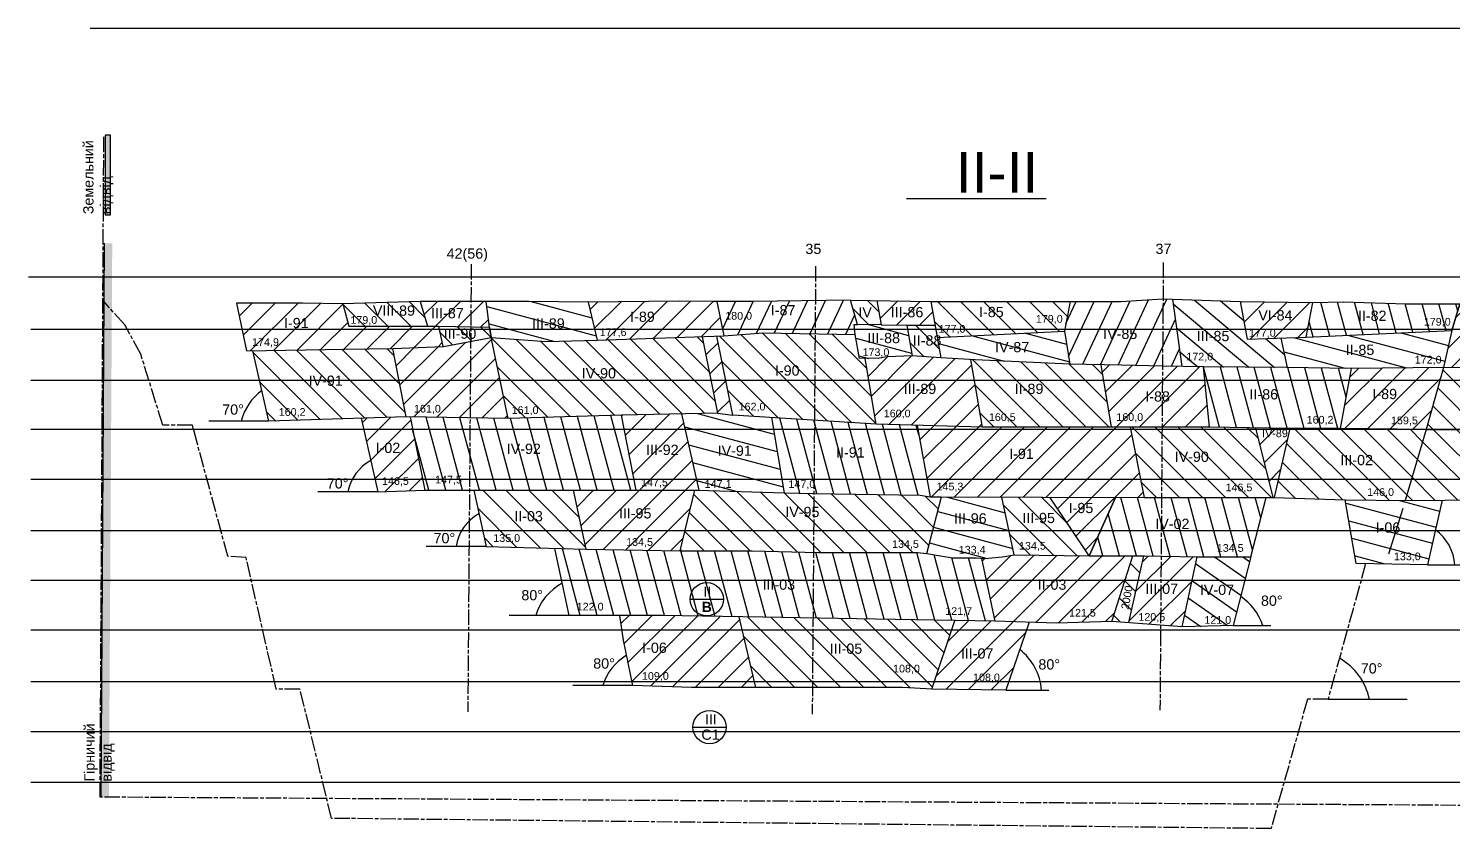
# Model space of a CAD drawing. Header units: millimetres. Extents: x 2676 to 4143, y 514 to 1947.
# Drawn here: x 3097 to 3654, y 1206 to 1518 of the extents above; entities that cross this region are included whole.
import ezdxf

# ---------------------------------------------------------------- set-up
doc = ezdxf.new("R2010")
doc.units = ezdxf.units.MM
doc.header["$LTSCALE"] = 0.5
doc.linetypes.add('ACAD_ISO08W100', pattern=[36, 24, -3, 6, -3])
doc.layers.add('горный отвод', color=7, linetype='Continuous')
doc.styles.get("Standard").update_dxf_attribs({"font": 'arial.ttf'})
pattern_1 = [(45, (-3797.864, -1736.868), (-4.490128, 4.490128), [])]
pattern_2 = [(135, (-3797.864, -1736.868), (-4.490128, -4.490128), [])]
pattern_3 = [(165, (-3797.864, -1736.868), (-1.643501, -6.133629), [])]
pattern_4 = [(65, (-3797.864, -1736.868), (-5.7550544, 2.683626), [])]
pattern_5 = [(105, (-3797.864, -1736.868), (-6.133629, -1.643501), [])]

msp = doc.modelspace()

# ---------------------------------------------------------------- hatches: boundary and pattern name
at = {"layer": 'горный отвод', "ltscale": 0.5}
h = msp.add_hatch(color=2, dxfattribs=at)
h.dxf.hatch_style = 1
h.paths.add_polyline_path([(3127.38, 1445.67), (3129.51, 1445.67), (3129.51, 1476.75), (3127.38, 1476.75)])
h = msp.add_hatch(color=1, dxfattribs=at)
h.dxf.hatch_style = 1
h.paths.add_polyline_path([(3130.14, 1434.59), (3126.93, 1434.59), (3126.8, 1411.82), (3129.98, 1408.27)])
h = msp.add_hatch(color=1, dxfattribs=at)
h.dxf.hatch_style = 1
h.paths.add_polyline_path([(3125.62, 1218.1), (3128.83, 1218.08), (3129.98, 1408.27), (3126.8, 1411.82)])
h = msp.add_hatch(dxfattribs=at)
h.set_pattern_fill('ANSI31', color=256, scale=2)
h.set_pattern_definition(pattern_1)
h.paths.add_polyline_path([(3221.04, 1393.16), (3239.76, 1393.48), (3259.27, 1394.16), (3257.59, 1402.1), (3222.53, 1402.1), (3220.29, 1410.84), (3204.46, 1411.21), (3191.73, 1411.21), (3178.63, 1411.2), (3182.55, 1392.5)])
h = msp.add_hatch(dxfattribs=at)
h.set_pattern_fill('ANSI31', color=256, scale=2, angle=90)
h.set_pattern_definition(pattern_2)
h.paths.add_polyline_path([(3220.29, 1410.84), (3222.53, 1402.1), (3253.26, 1402.1), (3250.39, 1411.76)])
h = msp.add_hatch(dxfattribs=at)
h.set_pattern_fill('ANSI31', color=256, scale=2)
h.set_pattern_definition(pattern_1)
h.paths.add_polyline_path([(3270.28, 1411.76), (3250.39, 1411.76), (3253.26, 1402.1), (3257.59, 1402.1), (3270.2, 1401.91)])
h.paths.add_polyline_path([(3276.27, 1411.76), (3270.28, 1411.76), (3270.2, 1401.91), (3277.53, 1401.81)])
h = msp.add_hatch(dxfattribs=at)
h.set_pattern_fill('ANSI31', color=256, scale=2, angle=120)
h.set_pattern_definition(pattern_3)
h.paths.add_polyline_path([(3292.89, 1411.76), (3276.27, 1411.76), (3277.53, 1401.81), (3278.16, 1397.7), (3299.82, 1396.18), (3319.55, 1396.75), (3316.09, 1411.56)])
h.paths.add_polyline_path([(3292.68, 1399.02), (3307.41, 1399.02), (3307.41, 1407.26), (3292.68, 1407.26)], flags=24)
h = msp.add_hatch(dxfattribs=at)
h.set_pattern_fill('ANSI31', color=256, scale=2)
h.set_pattern_definition(pattern_1)
h.paths.add_polyline_path([(3316.09, 1411.56), (3319.55, 1396.75), (3369.16, 1398.32), (3366.35, 1411.74), (3365.22, 1411.74), (3351.63, 1411.99)])
h.paths.add_polyline_path([(3330.98, 1401.65), (3342.6, 1401.65), (3342.6, 1409.89), (3330.98, 1409.89)], flags=24)
h = msp.add_hatch(dxfattribs=at)
h.set_pattern_fill('ANSI31', color=256, scale=2, angle=20)
h.set_pattern_definition(pattern_4)
h.paths.add_polyline_path([(3384.5, 1399.61), (3404.77, 1399.22), (3404.87, 1412.1), (3380.5, 1411.74), (3366.35, 1411.74), (3369.16, 1398.32)])
h.paths.add_polyline_path([(3404.77, 1399.22), (3420.46, 1398.93), (3419.99, 1402.84), (3421.29, 1402.84), (3418.63, 1412.3), (3404.87, 1412.1)])
h.paths.add_polyline_path([(3385.94, 1404.19), (3397.57, 1404.19), (3397.57, 1412.44), (3385.94, 1412.44)], flags=9)
h = msp.add_hatch(dxfattribs=at)
h.set_pattern_fill('ANSI31', color=256, scale=2, angle=90)
h.set_pattern_definition(pattern_2)
h.paths.add_polyline_path([(3428.89, 1412.14), (3418.63, 1412.3), (3421.29, 1402.84), (3430.59, 1402.64)])
h = msp.add_hatch(dxfattribs=at)
h.set_pattern_fill('ANSI31', color=256, scale=2)
h.set_pattern_definition(pattern_1)
h.paths.add_polyline_path([(3451.69, 1402.41), (3450.04, 1411.82), (3428.89, 1412.14), (3430.59, 1402.64)])
h = msp.add_hatch(dxfattribs=at)
h.set_pattern_fill('ANSI31', color=256, scale=2, angle=90)
h.set_pattern_definition(pattern_2)
h.paths.add_polyline_path([(3502.17, 1400.23), (3504.4, 1411.82), (3484.12, 1411.82), (3450.04, 1411.82), (3452.52, 1397.71)])
h = msp.add_hatch(dxfattribs=at)
h.set_pattern_fill('ANSI31', color=256, scale=2, angle=20)
h.set_pattern_definition(pattern_4)
h.paths.add_polyline_path([(3540.71, 1412.8), (3540.66, 1412.8), (3524.23, 1411.82), (3504.4, 1411.82), (3502.17, 1400.23), (3504.25, 1387.37), (3524.41, 1386.92), (3540.51, 1386.58)])
h.paths.add_polyline_path([(3544.47, 1412.67), (3540.71, 1412.8), (3540.51, 1386.58), (3548.1, 1386.43)])
h = msp.add_hatch(dxfattribs=at)
h.set_pattern_fill('ANSI31', color=256, scale=2, angle=95)
h.set_pattern_definition([(140, (-3797.864, -1736.868), (-4.0817013, -4.864382), [])])
h.paths.add_polyline_path([(3573.58, 1397.05), (3570.89, 1411.78), (3544.47, 1412.67), (3548.1, 1386.43), (3556.53, 1386.25), (3589.01, 1385.96), (3589.24, 1385.96), (3586.72, 1397.51)])
h.paths.add_polyline_path([(3552.39, 1394.1), (3567.12, 1394.1), (3567.12, 1402.34), (3552.39, 1402.34)], flags=24)
h = msp.add_hatch(dxfattribs=at)
h.set_pattern_fill('ANSI31', color=256, scale=2)
h.set_pattern_definition(pattern_1)
h.paths.add_polyline_path([(3596.68, 1397.86), (3599.29, 1411.39), (3570.89, 1411.78), (3573.58, 1397.05)])
h = msp.add_hatch(dxfattribs=at)
h.set_pattern_fill('ANSI31', color=256, scale=2, angle=60)
h.set_pattern_definition(pattern_5)
h.paths.add_polyline_path([(3611.06, 1411.62), (3599.29, 1411.39), (3596.68, 1397.86), (3653.53, 1400.51), (3656.72, 1410.91), (3635.72, 1410.91)])
h = msp.add_hatch(dxfattribs=at)
h.set_pattern_fill('ANSI31', color=256, scale=2)
h.set_pattern_definition(pattern_1)
h.paths.add_polyline_path([(3663.68, 1410.91), (3656.72, 1410.91), (3653.53, 1400.51), (3650.26, 1385.98), (3663.74, 1385.85)])
h.paths.add_polyline_path([(3684.87, 1410.91), (3663.68, 1410.91), (3663.74, 1385.85), (3684.87, 1385.66)])
h = msp.add_hatch(dxfattribs=at)
h.set_pattern_fill('ANSI31', color=256, scale=2, angle=120)
h.set_pattern_definition(pattern_3)
h.paths.add_polyline_path([(3421.29, 1402.84), (3419.99, 1402.84), (3420.46, 1398.93), (3422.07, 1389.48), (3429.92, 1389.63), (3432.98, 1390.13), (3442.64, 1390.53), (3440.55, 1402.53), (3430.59, 1402.64)])
h = msp.add_hatch(dxfattribs=at)
h.set_pattern_fill('ANSI31', color=256, scale=2, angle=90)
h.set_pattern_definition(pattern_2)
h.paths.add_polyline_path([(3451.69, 1402.41), (3440.55, 1402.53), (3442.64, 1390.53), (3453.91, 1389.85)])
h = msp.add_hatch(dxfattribs=at)
h.set_pattern_fill('ANSI31', color=256, scale=2)
h.set_pattern_definition(pattern_1)
h.paths.add_polyline_path([(3259.54, 1394.17), (3239.76, 1393.48), (3244.97, 1366.72), (3284.82, 1366.09), (3278.16, 1397.7)])
h = msp.add_hatch(dxfattribs=at)
h.set_pattern_fill('ANSI31', color=256, scale=2, angle=90)
h.set_pattern_definition(pattern_2)
h.paths.add_polyline_path([(3270.2, 1401.91), (3257.59, 1402.1), (3259.27, 1394.16), (3259.54, 1394.17), (3270.16, 1396.18)])
h.paths.add_polyline_path([(3277.53, 1401.81), (3270.2, 1401.91), (3270.16, 1396.18), (3278.16, 1397.7)])
h = msp.add_hatch(dxfattribs=at)
h.set_pattern_fill('ANSI31', color=256, scale=2, angle=90)
h.set_pattern_definition(pattern_2)
h.paths.add_polyline_path([(3319.55, 1396.75), (3299.82, 1396.18), (3278.16, 1397.7), (3284.82, 1366.09), (3329.13, 1367.39), (3366.63, 1368.2), (3360.59, 1398.05)])
h = msp.add_hatch(dxfattribs=at)
h.set_pattern_fill('ANSI31', color=256, scale=2)
h.set_pattern_definition(pattern_1)
h.paths.add_polyline_path([(3366.32, 1398.23), (3360.59, 1398.05), (3366.63, 1368.2), (3372.58, 1367.42)])
h = msp.add_hatch(dxfattribs=at)
h.set_pattern_fill('ANSI31', color=256, scale=2, angle=90)
h.set_pattern_definition(pattern_2)
h.paths.add_polyline_path([(3424.38, 1389.52), (3422.07, 1389.48), (3420.46, 1398.93), (3404.77, 1399.22), (3404.51, 1365.37), (3428.63, 1363.83)])
h.paths.add_polyline_path([(3404.77, 1399.22), (3384.5, 1399.61), (3369.16, 1398.32), (3366.32, 1398.23), (3372.58, 1367.42), (3404.51, 1365.37)])
h = msp.add_hatch(dxfattribs=at)
h.set_pattern_fill('ANSI31', color=256, scale=2, angle=120)
h.set_pattern_definition(pattern_3)
h.paths.add_polyline_path([(3504.25, 1387.37), (3502.17, 1400.23), (3452.52, 1397.71), (3453.91, 1389.85), (3467.31, 1389.05)])
h = msp.add_hatch(dxfattribs=at)
h.set_pattern_fill('ANSI31', color=256, scale=2, angle=120)
h.set_pattern_definition(pattern_3)
h.paths.add_polyline_path([(3596.68, 1397.86), (3586.72, 1397.51), (3589.24, 1385.96), (3614.39, 1385.68), (3650.26, 1385.98), (3653.53, 1400.51)])
h.paths.add_polyline_path([(3610.57, 1388.72), (3623.75, 1388.72), (3623.75, 1396.96), (3610.57, 1396.96)], flags=24)
h = msp.add_hatch(dxfattribs=at)
h.set_pattern_fill('ANSI31', color=256, scale=2, angle=90)
h.set_pattern_definition(pattern_2)
h.paths.add_polyline_path([(3185.1, 1392.54), (3191.34, 1365), (3244.97, 1366.72), (3239.76, 1393.48), (3221.04, 1393.16)])
h = msp.add_hatch(dxfattribs=at)
h.set_pattern_fill('ANSI31', color=256, scale=2)
h.set_pattern_definition(pattern_1)
h.paths.add_polyline_path([(3453.91, 1389.85), (3442.64, 1390.53), (3432.98, 1390.13), (3429.92, 1389.63), (3424.38, 1389.52), (3428.63, 1363.83), (3470.11, 1362.71), (3465.67, 1389.15)])
h = msp.add_hatch(dxfattribs=at)
h.set_pattern_fill('ANSI31', color=256, scale=2, angle=90)
h.set_pattern_definition(pattern_2)
h.paths.add_polyline_path([(3520.54, 1362.71), (3516.49, 1387.1), (3504.25, 1387.37), (3467.31, 1389.05), (3465.67, 1389.15), (3470.11, 1362.71)])
h = msp.add_hatch(dxfattribs=at)
h.set_pattern_fill('ANSI31', color=256, scale=2)
h.set_pattern_definition(pattern_1)
h.paths.add_polyline_path([(3556.53, 1386.25), (3540.51, 1386.58), (3540.33, 1362.71), (3558.85, 1362.71)])
h.paths.add_polyline_path([(3540.51, 1386.58), (3540.5, 1386.59), (3524.41, 1386.92), (3516.49, 1387.1), (3520.54, 1362.71), (3540.33, 1362.71)])
h = msp.add_hatch(dxfattribs=at)
h.set_pattern_fill('ANSI31', color=256, scale=2, angle=60)
h.set_pattern_definition(pattern_5)
h.paths.add_polyline_path([(3610, 1362.23), (3614.39, 1385.68), (3589.01, 1385.96), (3556.53, 1386.25), (3558.85, 1362.71), (3590.14, 1362.23)])
h = msp.add_hatch(dxfattribs=at)
h.set_pattern_fill('ANSI31', color=256, scale=2)
h.set_pattern_definition(pattern_1)
h.paths.add_polyline_path([(3643.59, 1361.82), (3650.26, 1385.98), (3614.39, 1385.68), (3610, 1362.23)])
h = msp.add_hatch(dxfattribs=at)
h.set_pattern_fill('ANSI31', color=256, scale=2, angle=90)
h.set_pattern_definition(pattern_2)
h.paths.add_polyline_path([(3694.34, 1385.57), (3684.87, 1385.66), (3684.87, 1361.52), (3688.22, 1361.49)])
h.paths.add_polyline_path([(3663.74, 1385.85), (3650.26, 1385.98), (3643.59, 1361.82), (3663.79, 1361.67)])
h.paths.add_polyline_path([(3684.87, 1385.66), (3663.74, 1385.85), (3663.79, 1361.67), (3684.87, 1361.52)])
h = msp.add_hatch(dxfattribs=at)
h.set_pattern_fill('ANSI31', color=256, scale=2)
h.set_pattern_definition(pattern_1)
h.paths.add_polyline_path([(3233.96, 1337.45), (3252.34, 1338.05), (3246.48, 1366.7), (3244.97, 1366.72), (3227.36, 1366.16)])
h = msp.add_hatch(dxfattribs=at)
h.set_pattern_fill('ANSI31', color=256, scale=2, angle=60)
h.set_pattern_definition(pattern_5)
h.paths.add_polyline_path([(3269.94, 1366.32), (3246.48, 1366.7), (3252.34, 1338.05), (3269.72, 1338.05)])
h.paths.add_polyline_path([(3329.13, 1367.39), (3284.82, 1366.09), (3269.94, 1366.32), (3269.72, 1338.05), (3334.89, 1338.05)])
h = msp.add_hatch(dxfattribs=at)
h.set_pattern_fill('ANSI31', color=256, scale=2)
h.set_pattern_definition(pattern_1)
h.paths.add_polyline_path([(3352.57, 1367.9), (3329.13, 1367.39), (3334.89, 1338.05), (3358.95, 1338.05), (3359.29, 1338.04)])
h = msp.add_hatch(dxfattribs=at)
h.set_pattern_fill('ANSI31', color=256, scale=2, angle=120)
h.set_pattern_definition(pattern_3)
h.paths.add_polyline_path([(3387.74, 1366.45), (3372.58, 1367.42), (3366.63, 1368.2), (3352.57, 1367.9), (3359.29, 1338.04), (3392.66, 1337.08)])
h = msp.add_hatch(dxfattribs=at)
h.set_pattern_fill('ANSI31', color=256, scale=2, angle=60)
h.set_pattern_definition(pattern_5)
h.paths.add_polyline_path([(3404.51, 1365.37), (3387.74, 1366.45), (3392.66, 1337.08), (3403.92, 1336.76), (3404.3, 1336.75)])
h.paths.add_polyline_path([(3444.62, 1363.39), (3428.63, 1363.83), (3404.51, 1365.37), (3404.3, 1336.75), (3445.83, 1336.11), (3449.72, 1335.43)])
h = msp.add_hatch(dxfattribs=at)
h.set_pattern_fill('ANSI31', color=256, scale=2)
h.set_pattern_definition(pattern_1)
h.paths.add_polyline_path([(3470.11, 1362.71), (3444.62, 1363.39), (3449.72, 1335.43), (3454.15, 1335.43), (3454.15, 1335.43), (3533.29, 1335.19), (3527.88, 1362.71), (3520.54, 1362.71)])
h = msp.add_hatch(dxfattribs=at)
h.set_pattern_fill('ANSI31', color=256, scale=2, angle=90)
h.set_pattern_definition(pattern_2)
h.paths.add_polyline_path([(3540.33, 1362.71), (3527.88, 1362.71), (3533.29, 1335.19), (3540.12, 1335.19)])
h.paths.add_polyline_path([(3576.89, 1362.43), (3558.85, 1362.71), (3540.33, 1362.71), (3540.12, 1335.19), (3583.59, 1335.19)])
h = msp.add_hatch(dxfattribs=at)
h.set_pattern_fill('ANSI31', color=256, scale=2)
h.set_pattern_definition(pattern_1)
h.paths.add_polyline_path([(3590.38, 1362.23), (3590.14, 1362.23), (3576.89, 1362.43), (3583.59, 1335.19), (3584.28, 1335.19)])
h = msp.add_hatch(dxfattribs=at)
h.set_pattern_fill('ANSI31', color=256, scale=2, angle=90)
h.set_pattern_definition(pattern_2)
h.paths.add_polyline_path([(3590.38, 1362.23), (3584.28, 1335.19), (3611.91, 1334.23), (3635.29, 1333.97), (3643.59, 1361.82), (3610, 1362.23)])
h = msp.add_hatch(dxfattribs=at)
h.set_pattern_fill('ANSI31', color=256, scale=2, angle=90)
h.set_pattern_definition(pattern_2)
h.paths.add_polyline_path([(3663.79, 1361.67), (3643.59, 1361.82), (3635.29, 1333.97), (3635.71, 1333.97), (3663.85, 1334.28)])
h.paths.add_polyline_path([(3684.87, 1348.32), (3684.87, 1361.52), (3663.79, 1361.67), (3663.85, 1334.28), (3681.34, 1334.48)])
h.paths.add_polyline_path([(3688.22, 1361.49), (3684.87, 1361.52), (3684.87, 1348.32)])
h = msp.add_hatch(dxfattribs=at)
h.set_pattern_fill('ANSI31', color=256, scale=2, angle=90)
h.set_pattern_definition(pattern_2)
h.paths.add_polyline_path([(3271.42, 1338.05), (3276.2, 1316.06), (3315.27, 1314.95), (3310.38, 1338.05)])
h = msp.add_hatch(dxfattribs=at)
h.set_pattern_fill('ANSI31', color=256, scale=2)
h.set_pattern_definition(pattern_1)
h.paths.add_polyline_path([(3352.08, 1314.4), (3357.8, 1338.05), (3310.38, 1338.05), (3315.27, 1314.95)])
h = msp.add_hatch(dxfattribs=at)
h.set_pattern_fill('ANSI31', color=256, scale=2, angle=90)
h.set_pattern_definition(pattern_2)
h.paths.add_polyline_path([(3439.02, 1313.66), (3444.83, 1313.66), (3448.42, 1313.28), (3454.15, 1335.43), (3454, 1335.43), (3449.72, 1335.43), (3445.83, 1336.11), (3404.3, 1336.75), (3404.12, 1313.71), (3405.94, 1313.66)])
h.paths.add_polyline_path([(3358.95, 1338.05), (3357.8, 1338.05), (3352.08, 1314.4), (3380.16, 1314.4), (3404.12, 1313.71), (3404.3, 1336.75), (3403.92, 1336.76), (3392.66, 1337.08)])
h = msp.add_hatch(dxfattribs=at)
h.set_pattern_fill('ANSI31', color=256, scale=2, angle=120)
h.set_pattern_definition(pattern_3)
h.paths.add_polyline_path([(3477.99, 1311.97), (3482.56, 1312.74), (3477.67, 1335.36), (3454.15, 1335.43), (3448.42, 1313.28), (3453.81, 1312.46), (3458.42, 1311.58), (3467.64, 1311.58), (3471.05, 1311.33)])
h = msp.add_hatch(dxfattribs=at)
h.set_pattern_fill('ANSI31', color=256, scale=2, angle=90)
h.set_pattern_definition(pattern_2)
h.paths.add_polyline_path([(3477.67, 1335.36), (3482.56, 1312.74), (3511.86, 1312.35), (3496.48, 1335.3)])
h = msp.add_hatch(dxfattribs=at)
h.set_pattern_fill('ANSI31', color=256, scale=2)
h.set_pattern_definition(pattern_1)
h.paths.add_polyline_path([(3511.86, 1312.35), (3522.18, 1335.23), (3496.48, 1335.3)])
h = msp.add_hatch(dxfattribs=at)
h.set_pattern_fill('ANSI31', color=256, scale=2, angle=60)
h.set_pattern_definition(pattern_5)
h.paths.add_polyline_path([(3574.96, 1312.07), (3580.99, 1335.19), (3540.12, 1335.19), (3539.95, 1312.26), (3554, 1312.07)])
h.paths.add_polyline_path([(3540.12, 1335.19), (3533.29, 1335.19), (3522.18, 1335.23), (3511.86, 1312.35), (3533.66, 1312.35), (3539.95, 1312.26)])
h = msp.add_hatch(dxfattribs=at)
h.set_pattern_fill('ANSI31', color=256, scale=2, angle=120)
h.set_pattern_definition(pattern_3)
h.paths.add_polyline_path([(3616.24, 1309.46), (3644.05, 1308.87), (3649.74, 1334.12), (3635.71, 1333.97), (3611.91, 1334.23)])
h = msp.add_hatch(dxfattribs=at)
h.set_pattern_fill('ANSI31', color=256, scale=2, angle=60)
h.set_pattern_definition(pattern_5)
h.paths.add_polyline_path([(3344.97, 1289.09), (3384.38, 1288.43), (3403.93, 1288.11), (3404.12, 1313.71), (3380.16, 1314.4), (3352.08, 1314.4), (3315.27, 1314.95), (3303.06, 1315.3), (3308.73, 1289.09)])
h.paths.add_polyline_path([(3428.41, 1287.7), (3474.94, 1286.93), (3469.82, 1311.42), (3467.64, 1311.58), (3458.42, 1311.58), (3453.81, 1312.46), (3448.42, 1313.28), (3444.83, 1313.66), (3439.02, 1313.66), (3405.94, 1313.66), (3404.12, 1313.71), (3403.93, 1288.11)])
h = msp.add_hatch(dxfattribs=at)
h.set_pattern_fill('ANSI31', color=256, scale=2)
h.set_pattern_definition(pattern_1)
h.paths.add_polyline_path([(3528.97, 1312.35), (3511.86, 1312.35), (3482.56, 1312.74), (3477.99, 1311.97), (3471.05, 1311.33), (3469.82, 1311.42), (3474.94, 1286.93), (3499.09, 1286.13), (3520.76, 1286.8)])
h = msp.add_hatch(dxfattribs=at)
h.set_pattern_fill('ANSI31', color=256, scale=2, angle=90)
h.set_pattern_definition(pattern_2)
h.paths.add_polyline_path([(3533.11, 1312.35), (3528.97, 1312.35), (3520.76, 1286.8), (3527.25, 1286.3)])
h = msp.add_hatch(dxfattribs=at)
h.set_pattern_fill('ANSI31', color=256, scale=2)
h.set_pattern_definition(pattern_1)
h.paths.add_polyline_path([(3539.75, 1285.33), (3548.13, 1284.67), (3554, 1312.07), (3539.95, 1312.26)])
h.paths.add_polyline_path([(3527.25, 1286.3), (3539.75, 1285.33), (3539.95, 1312.26), (3533.66, 1312.35), (3533.11, 1312.35)])
h = msp.add_hatch(dxfattribs=at)
h.set_pattern_fill('ANSI31', color=256, scale=2, angle=100)
h.set_pattern_definition([(145, (-3797.864, -1736.868), (-3.6422104, -5.2016155), [])])
h.paths.add_polyline_path([(3548.13, 1284.67), (3568.06, 1285.13), (3574.96, 1312.07), (3554, 1312.07)])
h = msp.add_hatch(dxfattribs=at)
h.set_pattern_fill('ANSI31', color=256, scale=2)
h.set_pattern_definition(pattern_1)
h.paths.add_polyline_path([(3344.97, 1289.09), (3328.45, 1289.09), (3329.87, 1279.41), (3333.49, 1261.73), (3356.52, 1260.99), (3381.49, 1260.99), (3374.96, 1288.59)])
h = msp.add_hatch(dxfattribs=at)
h.set_pattern_fill('ANSI31', color=256, scale=2, angle=90)
h.set_pattern_definition(pattern_2)
h.paths.add_polyline_path([(3459.31, 1287.19), (3428.41, 1287.7), (3403.93, 1288.11), (3403.72, 1260.99), (3439.05, 1260.99), (3450.41, 1260.35)])
h.paths.add_polyline_path([(3403.93, 1288.11), (3384.38, 1288.43), (3374.96, 1288.59), (3381.49, 1260.99), (3403.72, 1260.99)])
h = msp.add_hatch(dxfattribs=at)
h.set_pattern_fill('ANSI31', color=256, scale=2)
h.set_pattern_definition(pattern_1)
h.paths.add_polyline_path([(3488.42, 1286.48), (3474.94, 1286.93), (3459.31, 1287.19), (3450.41, 1260.35), (3479.25, 1259.92)])

# ---------------------------------------------------------------- linework, layer by layer
for p, q in [((3797.86, 1518.5), (3121.52, 1518.5)), ((3440.54, 1452.06), (3494.99, 1452.06)), ((3798.69, 1421.3), (3097.41, 1421.3)), ((3316.09, 1411.56), (3319.55, 1396.75)), ((3450.04, 1411.82), (3453.91, 1389.85)), ((3798.77, 1400.9), (3098.32, 1400.9)), ((3798.69, 1380.97), (3098.35, 1380.97)), ((3191.34, 1365), (3167.9, 1365)), ((3798.69, 1361.81), (3098.35, 1361.81)), ((3798.69, 1342.25), (3098.35, 1342.25)), ((3233.96, 1337.45), (3210.52, 1337.45)), ((3798.69, 1322.24), (3098.35, 1322.24)), ((3276.2, 1316.06), (3252.76, 1316.06)), ((3533.11, 1312.35), (3527.25, 1286.3)), ((3798.69, 1302.78), (3098.35, 1302.78)), ((3308.73, 1289.09), (3285.28, 1289.09)), ((3374.96, 1288.59), (3381.49, 1260.99)), ((3798.69, 1283.36), (3098.35, 1283.36)), ((3798.69, 1263.16), (3098.35, 1263.16)), ((3798.69, 1243.58), (3098.35, 1243.58)), ((3798.69, 1223.86), (3098.35, 1223.86))]:
    msp.add_line(p, q, dxfattribs=at)
at = {"layer": 'горный отвод', "linetype": 'ACAD_ISO08W100', "ltscale": 0.5}
for p, q in [((3270.39, 1426.43), (3269.07, 1251.4)), ((3404.97, 1425.61), (3403.64, 1250.57)), ((3540.82, 1427.08), (3539.5, 1252.04))]:
    msp.add_line(p, q, dxfattribs=at)
at = {"layer": 'горный отвод', "color": 5, "ltscale": 0.5}
for p, q in [((3355.9, 1295.42), (3368.91, 1295.42)), ((3357, 1245.49), (3370.02, 1245.49))]:
    msp.add_line(p, q, dxfattribs=at)
at = {"layer": 'горный отвод', "linetype": 'ACAD_ISO08W100', "ltscale": 0.5}
for points in [[(3684.87, 1410.91), (3684.87, 1214.46), (3664.13, 1214.84), (3125.38, 1218.1), (3126.85, 1476.73)], [(3619.88, 1309.39), (3605.21, 1256.39), (3597.12, 1256.39), (3582.91, 1205.84), (3215.84, 1209.81), (3203.49, 1260.34), (3194.22, 1260.34), (3182.43, 1311.71), (3175.3, 1312.22), (3161.44, 1363.5), (3149.9, 1363.5), (3141.3, 1391.19), (3135.04, 1402.64), (3126.28, 1412.39)]]:
    msp.add_lwpolyline(points, dxfattribs=at)
at = {"layer": 'горный отвод', "ltscale": 0.5}
for points in [[(3127.38, 1445.67), (3129.51, 1445.67), (3129.51, 1476.75), (3127.38, 1476.75)], [(3127.38, 1476.73), (3127.38, 1445.67)], [(3126.93, 1434.61), (3125.62, 1218.1)], [(3178.63, 1411.2), (3182.55, 1392.5), (3221.04, 1393.16), (3239.76, 1393.48), (3259.54, 1394.17), (3278.16, 1397.7), (3299.82, 1396.18), (3319.55, 1396.75), (3369.16, 1398.32), (3384.5, 1399.61), (3420.46, 1398.93), (3419.99, 1402.84), (3421.29, 1402.84), (3418.63, 1412.3), (3380.5, 1411.74), (3365.22, 1411.74), (3351.63, 1411.99), (3316.09, 1411.56), (3292.89, 1411.76), (3276.27, 1411.76), (3250.39, 1411.76), (3220.29, 1410.84), (3204.46, 1411.21), (3191.73, 1411.21), (3178.63, 1411.2)], [(3220.29, 1410.84), (3222.53, 1402.1), (3257.59, 1402.1), (3259.27, 1394.16)], [(3250.39, 1411.76), (3253.26, 1402.1)], [(3257.59, 1402.1), (3277.53, 1401.81), (3278.16, 1397.7), (3277.53, 1401.81), (3276.27, 1411.76)], [(3366.35, 1411.74), (3369.16, 1398.32)], [(3418.63, 1412.3), (3450.04, 1411.82), (3484.12, 1411.82), (3504.4, 1411.82), (3524.23, 1411.82), (3540.66, 1412.8), (3570.89, 1411.78), (3599.29, 1411.39), (3611.06, 1411.62), (3635.72, 1410.91), (3703.24, 1410.91)], [(3428.89, 1412.14), (3430.59, 1402.64), (3421.29, 1402.84)], [(3504.4, 1411.82), (3502.17, 1400.23), (3504.25, 1387.37)], [(3544.47, 1412.67), (3548.1, 1386.43)], [(3570.89, 1411.78), (3573.58, 1397.05), (3596.68, 1397.86), (3599.29, 1411.39)], [(3596.68, 1397.86), (3653.53, 1400.51), (3656.72, 1410.91), (3653.53, 1400.51), (3650.26, 1385.98)], [(3430.59, 1402.64), (3451.69, 1402.41), (3440.55, 1402.53), (3442.64, 1390.53)], [(3366.63, 1368.2), (3329.13, 1367.39), (3284.82, 1366.09), (3278.16, 1397.7)], [(3360.59, 1398.05), (3366.63, 1368.2), (3372.58, 1367.42)], [(3428.63, 1363.83), (3372.58, 1367.42), (3366.32, 1398.23)], [(3704.19, 1385.48), (3650.26, 1385.98), (3614.39, 1385.68), (3589.01, 1385.96), (3556.53, 1386.25), (3540.5, 1386.59), (3524.41, 1386.92), (3504.25, 1387.37), (3467.31, 1389.05), (3453.91, 1389.85), (3442.64, 1390.53), (3432.98, 1390.13), (3429.92, 1389.63), (3422.07, 1389.48), (3420.46, 1398.93)], [(3452.52, 1397.71), (3502.17, 1400.23)], [(3586.72, 1397.51), (3589.24, 1385.96)], [(3244.97, 1366.72), (3191.34, 1365), (3185.1, 1392.54)], [(3284.82, 1366.09), (3244.97, 1366.72), (3239.76, 1393.48)], [(3227.36, 1366.16), (3233.96, 1337.45), (3252.34, 1338.05), (3358.95, 1338.05), (3392.66, 1337.08), (3403.92, 1336.76), (3445.83, 1336.11), (3449.72, 1335.43), (3454, 1335.43), (3533.29, 1335.19), (3584.28, 1335.19), (3611.91, 1334.23), (3635.71, 1333.97), (3681.34, 1334.48), (3694.34, 1385.57)], [(3470.11, 1362.71), (3428.63, 1363.83), (3424.38, 1389.52)], [(3520.54, 1362.71), (3470.11, 1362.71), (3465.67, 1389.15)], [(3558.85, 1362.71), (3520.54, 1362.71), (3516.49, 1387.1)], [(3610, 1362.23), (3590.14, 1362.23), (3558.85, 1362.71), (3556.53, 1386.25)], [(3650.26, 1385.98), (3643.59, 1361.82), (3610, 1362.23), (3614.39, 1385.68)], [(3246.48, 1366.7), (3252.34, 1338.05)], [(3334.89, 1338.05), (3329.13, 1367.39)], [(3352.57, 1367.9), (3359.29, 1338.04)], [(3387.74, 1366.45), (3392.66, 1337.08)], [(3444.62, 1363.39), (3449.72, 1335.43)], [(3527.88, 1362.71), (3533.29, 1335.19)], [(3576.89, 1362.43), (3583.59, 1335.19)], [(3584.28, 1335.19), (3590.38, 1362.23)], [(3643.59, 1361.82), (3635.29, 1333.97)], [(3643.59, 1361.82), (3688.22, 1361.49)], [(3271.42, 1338.05), (3276.2, 1316.06), (3315.27, 1314.95), (3310.38, 1338.05)], [(3315.27, 1314.95), (3352.08, 1314.4), (3357.8, 1338.05)], [(3352.08, 1314.4), (3380.16, 1314.4), (3405.94, 1313.66), (3439.02, 1313.66), (3444.83, 1313.66), (3448.42, 1313.28), (3454.15, 1335.43)], [(3448.42, 1313.28), (3453.81, 1312.46), (3458.42, 1311.58), (3467.64, 1311.58), (3471.05, 1311.33), (3477.99, 1311.97), (3482.56, 1312.74), (3477.67, 1335.36)], [(3482.56, 1312.74), (3511.86, 1312.35), (3522.18, 1335.23), (3511.86, 1312.35), (3496.48, 1335.3)], [(3511.86, 1312.35), (3533.66, 1312.35), (3554, 1312.07), (3574.96, 1312.07), (3580.99, 1335.19)], [(3649.74, 1334.12), (3644.05, 1308.87), (3616.24, 1309.46), (3611.91, 1334.23)], [(3634.4, 1330.97), (3628.82, 1313.03)], [(3520.76, 1286.8), (3499.09, 1286.13), (3474.94, 1286.93), (3428.41, 1287.7), (3384.38, 1288.43), (3344.97, 1289.09), (3308.73, 1289.09), (3303.06, 1315.3)], [(3469.82, 1311.42), (3474.94, 1286.93)], [(3548.13, 1284.67), (3520.76, 1286.8), (3528.97, 1312.35)], [(3574.96, 1312.07), (3568.06, 1285.13), (3548.13, 1284.67), (3554, 1312.07)], [(3644.05, 1308.87), (3658.8, 1308.87)], [(3488.42, 1286.48), (3479.25, 1259.92), (3450.41, 1260.35), (3439.05, 1260.99), (3381.49, 1260.99), (3356.52, 1260.99), (3333.49, 1261.73), (3329.87, 1279.41), (3328.45, 1289.09)], [(3450.41, 1260.35), (3459.31, 1287.19)], [(3568.06, 1285.13), (3582.8, 1285.13)], [(3333.49, 1261.73), (3310.07, 1261.73)], [(3479.25, 1259.92), (3496.12, 1259.92)], [(3605.21, 1256.39), (3636.11, 1256.39)]]:
    msp.add_lwpolyline(points, dxfattribs=at)
at = {"layer": 'горный отвод', "color": 5, "ltscale": 0.5}
for centre in [(3362.41, 1295.42), (3363.51, 1245.49)]:
    msp.add_circle(centre, 6.51, dxfattribs=at)
at = {"layer": 'горный отвод', "ltscale": 0.5}
for centre, radius, start, end in [((3201.28, 1359.79), 21.42, 126.2853, 165.905), ((3239.78, 1334.06), 17.86, 118.9057, 169.0566), ((3281.35, 1313.72), 17.04, 117.713, 172.1002), ((3636.16, 1307.41), 18.69, 4.5016, 54.0495), ((3316.18, 1282.85), 21.49, 118.3028, 163.1264), ((3557.67, 1277.4), 23.39, 19.2893, 55.2612), ((3470.63, 1258.03), 22.72, 4.7626, 51.6048), ((3341.94, 1255.41), 21.13, 120.9396, 162.5794), ((3597.88, 1251.48), 23.97, 11.8158, 60.6498)]:
    msp.add_arc(centre, radius, start, end, dxfattribs=at)

# ---------------------------------------------------------------- texts
at = {"layer": 'горный отвод', "ltscale": 0.5, "attachment_point": 1}
for s, width, insert, char_height, rotation in [('Земельний відвід', 24.6495, (3118.8, 1445.91), 4, 90), ('2000', 2.1867, (3524.29, 1291.83), 3, 80), ('Гірничий відвід', 24.6495, (3119.22, 1224.17), 4, 90)]:
    msp.add_mtext_dynamic_manual_height_columns(s, width=width, gutter_width=628.99, heights=[0], dxfattribs=dict(at, insert=insert, char_height=char_height, rotation=rotation))
for s, insert, char_height in [('II-II', (3459.74, 1470.28), 16), ('42(56)', (3260.79, 1432.55), 4), ('35', (3400.98, 1434.37), 4), ('37', (3537.77, 1434.38), 4), ('VIII-89', (3231.98, 1410.24), 4), ('III-87', (3254.75, 1409.24), 4), ('I-89', (3332.5, 1407.85), 4), ('180,0', (3369.64, 1407.71), 3), ('I-87', (3387.46, 1410.39), 4), ('IV', (3421.66, 1409.57), 4), ('III-86', (3434.33, 1409.63), 4), ('I-85', (3468.83, 1409.7), 4), ('VI-84', (3577.94, 1408.39), 4), ('II-82', (3616.85, 1408.23), 4), ('I-91', (3197.24, 1405.38), 4), ('179,0', (3223.19, 1406.08), 3), ('III-89', (3294.2, 1405.22), 4), ('177,0', (3453.03, 1402.62), 3), ('179,0', (3491.02, 1406.52), 3), ('179,0', (3642.61, 1405.37), 3), ('174,9', (3184.79, 1397.43), 3), ('III-90', (3259.67, 1401.24), 4), ('177,6', (3320.61, 1401.3), 3), ('III-88', (3425.22, 1399.52), 4), ('II-88', (3442.94, 1398.59), 4), ('IV-85', (3517.32, 1401.14), 4), ('III-85', (3553.91, 1400.3), 4), ('177,0', (3574.25, 1401.04), 3), ('173,0', (3423.3, 1393.48), 3), ('IV-87', (3475.09, 1395.97), 4), ('172,0', (3549.82, 1391.76), 3), ('II-85', (3612.09, 1394.92), 4), ('IV-90', (3313.6, 1385.75), 4), ('I-90', (3389.06, 1386.83), 4), ('172,0', (3639.06, 1390.57), 3), ('IV-91', (3206.86, 1382.85), 4), ('III-89', (3439.36, 1379.67), 4), ('II-89', (3482.79, 1379.68), 4), ('I-88', (3533.79, 1376.7), 4), ('II-86', (3574.5, 1377.53), 4), ('I-89', (3622.53, 1377.66), 4), ('70%%D', (3173.11, 1371.59), 4), ('160,2', (3195.19, 1370.12), 3), ('161,0', (3248.03, 1371.41), 3), ('161,0', (3286.22, 1370.85), 3), ('162,0', (3374.88, 1372.22), 3), ('160,0', (3431.58, 1369.55), 3), ('160,5', (3472.66, 1368.11), 3), ('160,0', (3522.47, 1368.14), 3), ('160,2', (3596.83, 1367.1), 3), ('159,5', (3629.79, 1366.82), 3), ('IV-89', (3579.44, 1361.78), 3), ('I-02', (3233.05, 1356.61), 4), ('IV-92', (3284.26, 1356.24), 4), ('III-92', (3338.7, 1355.82), 4), ('IV-91', (3366.68, 1355.49), 4), ('II-91', (3412.95, 1354.8), 4), ('I-91', (3480.6, 1354.28), 4), ('IV-90', (3545.25, 1353.13), 4), ('III-02', (3610.03, 1351.84), 4), ('70%%D', (3213.97, 1342.72), 4), ('146,5', (3235.56, 1343.14), 3), ('147,5', (3256.28, 1343.68), 3), ('147,5', (3336.77, 1342.61), 3), ('147,1', (3361.61, 1341.98), 3), ('147,0', (3394.35, 1341.94), 3), ('145,3', (3452.22, 1340.98), 3), ('146,5', (3565.14, 1340.64), 3), ('146,0', (3620.48, 1338.84), 3), ('II-03', (3287.21, 1329.89), 4), ('III-95', (3328.1, 1331.02), 4), ('IV-95', (3393.11, 1331.56), 4), ('I-95', (3503.86, 1333.11), 4), ('III-96', (3459.06, 1329.04), 4), ('III-95', (3485.74, 1329.2), 4), ('IV-02', (3537.68, 1326.9), 4), ('I-06', (3623.78, 1325.46), 4), ('70%%D', (3255.68, 1321.33), 4), ('135,0', (3279.01, 1320.87), 3), ('134,5', (3330.94, 1319.32), 3), ('134,5', (3434.83, 1318.53), 3), ('133,4', (3460.89, 1316.3), 3), ('134,5', (3484.43, 1317.84), 3), ('134,5', (3561.73, 1316.98), 3), ('133,0', (3630.92, 1313.7), 3), ('III-03', (3384.22, 1303.16), 4), ('II-03', (3491.78, 1303.16), 4), ('80%%D', (3290, 1299.04), 4), ('III-07', (3533.86, 1301.52), 4), ('IV-07', (3555.13, 1301.12), 4), ('80%%D', (3578.97, 1296.88), 4), ('122,0', (3311.63, 1294.05), 3), ('121,7', (3455.61, 1292.3), 3), ('121,5', (3503.98, 1291.67), 3), ('120,5', (3531.08, 1290.04), 3), ('121,0', (3556.86, 1288.84), 3), ('I-06', (3337.19, 1278.49), 4), ('III-05', (3410.45, 1278.14), 4), ('III-07', (3461.72, 1276.26), 4), ('80%%D', (3318.07, 1272.34), 4), ('108,0', (3435.23, 1269.84), 3), ('80%%D', (3492.02, 1271.99), 4), ('70%%D', (3618, 1270.43), 4), ('109,0', (3337.11, 1266.95), 3), ('108,0', (3466.48, 1266.4), 3)]:
    msp.add_mtext_dynamic_manual_height_columns(s, width=2.1867, gutter_width=628.99, heights=[0], dxfattribs=dict(at, insert=insert, char_height=char_height))
at = {"layer": 'горный отвод', "color": 5, "ltscale": 0.5, "char_height": 4, "attachment_point": 1}
for s, insert in [('II', (3361.11, 1300.42)), ('{\\fArial|b1|i0|c204|p34;В}', (3360.4, 1294.44)), ('III', (3361.7, 1250.5)), ('С1', (3360.34, 1244.52))]:
    msp.add_mtext_dynamic_manual_height_columns(s, width=2.1867, gutter_width=628.99, heights=[0], dxfattribs=dict(at, insert=insert))

doc.saveas('drawing.dxf')
